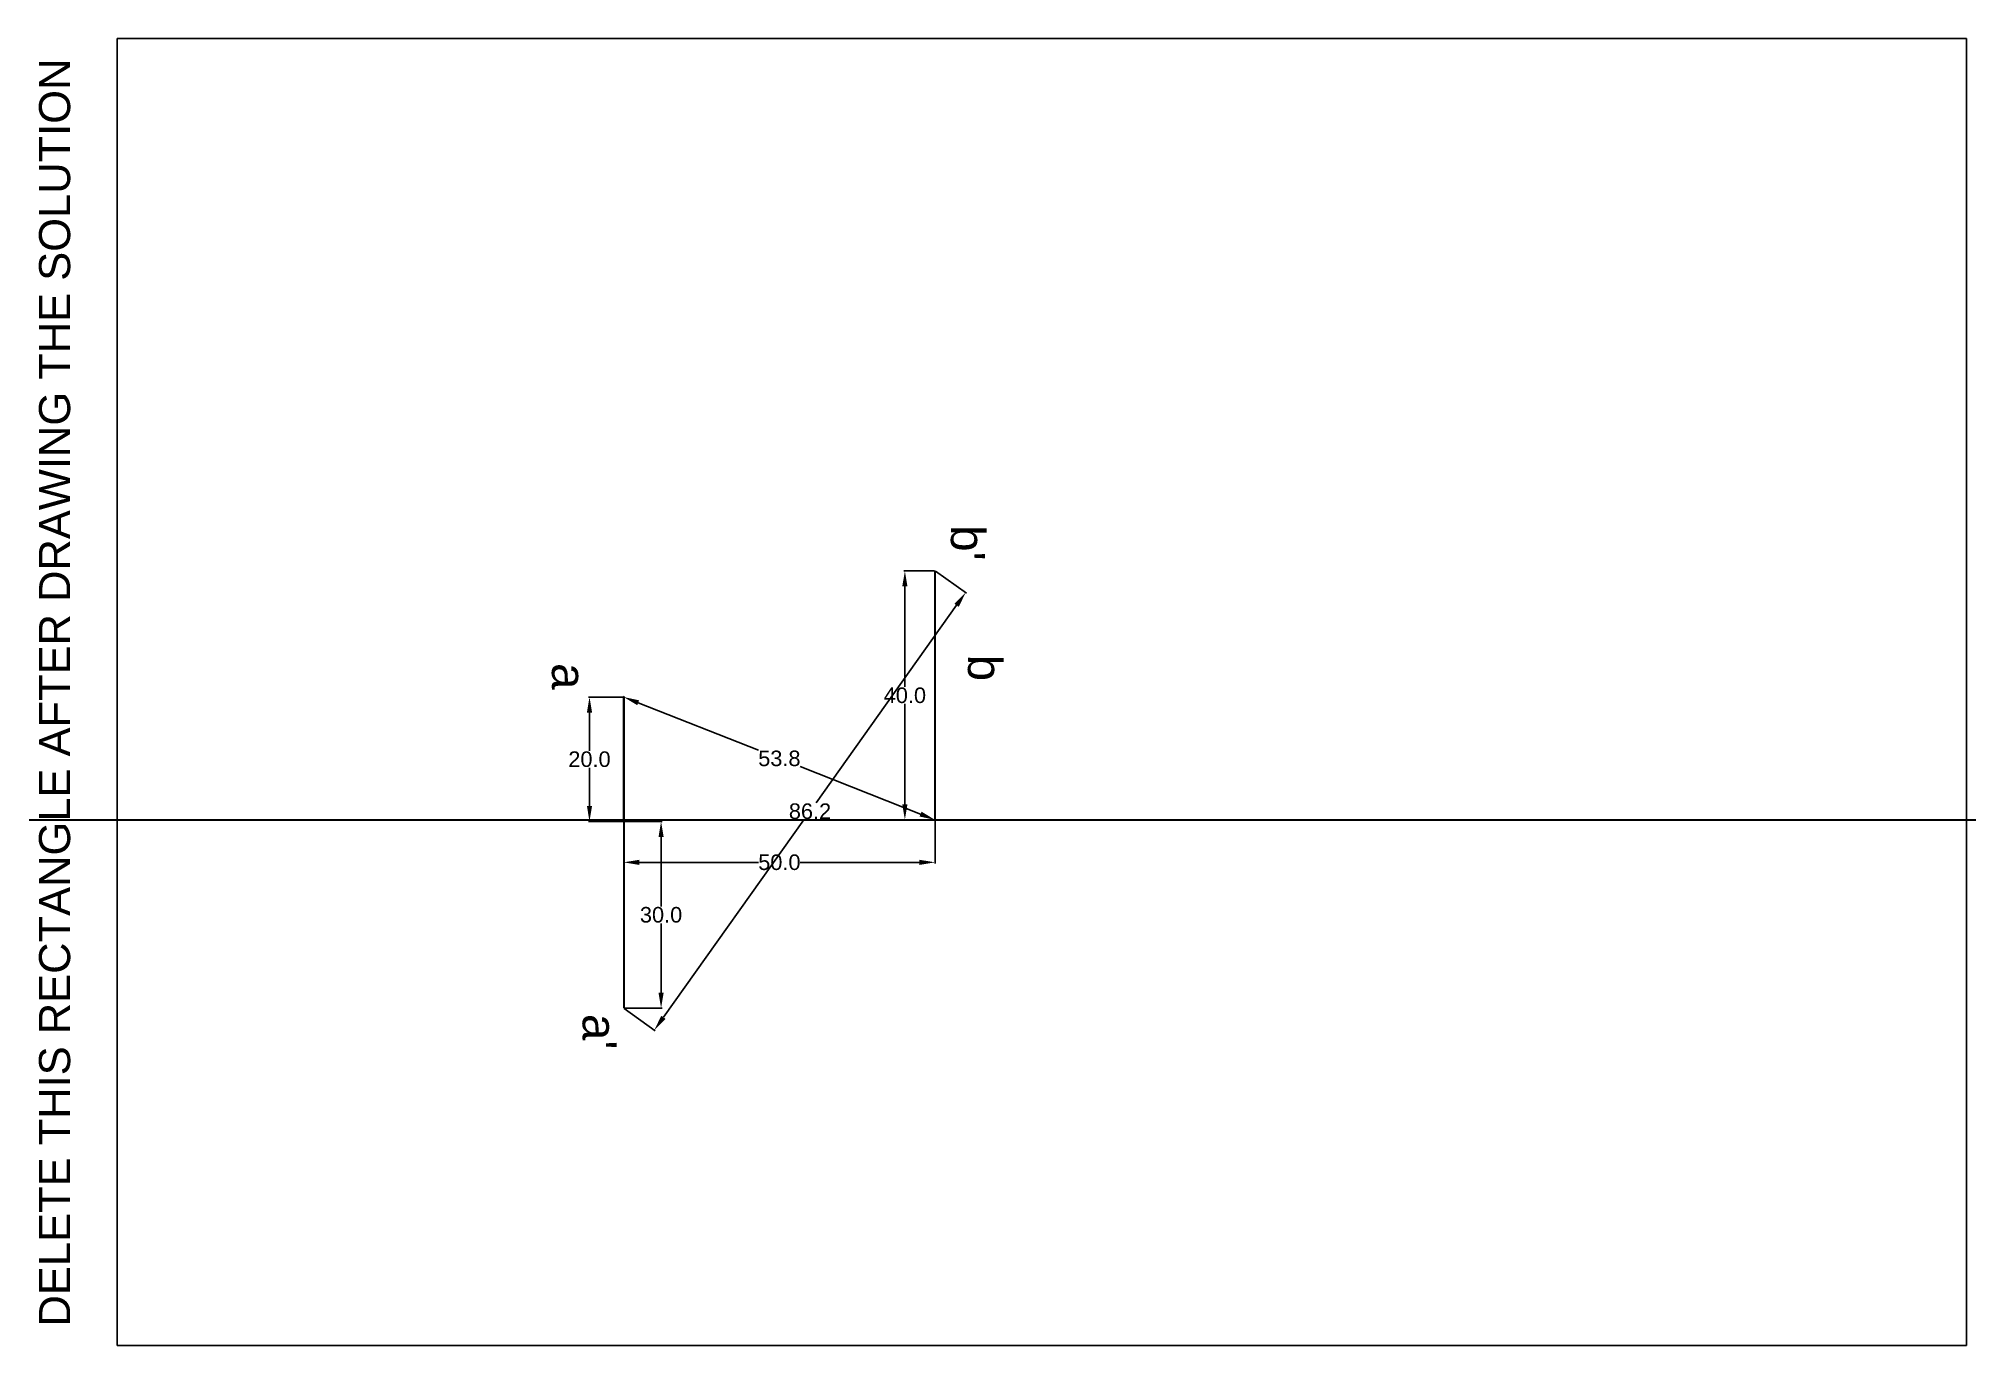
# Model space of a CAD drawing. Header units: millimetres. Extents: x -13 to 297, y 0 to 210.
import ezdxf

# ---------------------------------------------------------------- set-up
doc = ezdxf.new("R2010")
doc.units = ezdxf.units.MM
doc.layers.add('Comments', color=10, linetype='Continuous', lineweight=13, plot=False)
doc.layers.add('thick continuous', color=7, linetype='Continuous', lineweight=30)
doc.styles.get("Standard").update_dxf_attribs({"font": 'arial.ttf'})
doc.dimstyles.get("Standard").update_dxf_attribs({"dimtxt": 2.5, "dimasz": 2.5, "dimexe": 0.18, "dimexo": 0.0625, "dimgap": 0.09, "dimtad": 0, "dimtih": 1, "dimtoh": 1, "dimdec": 1, "dimzin": 0, "dimdsep": 46, "dimtxsty": 'Standard', "dimcen": 0.09, "dimadec": 0, "dimazin": 0, "dimtfac": 1, "dimtdec": 1, "dimtofl": 0, "dimtmove": 0, "dimatfit": 3, "dimfxl": 1, "dimtolj": 1, "dimtzin": 0, "dimarcsym": 0})

# ---------------------------------------------------------------- blocks, each defined once
blk = doc.blocks.new('*D0')
at = {"layer": 'Defpoints', "color": 0, "lineweight": 0, "transparency": 16777216}
for p in [(81.34, 84.46), (131.34, 84.46), (131.34, 77.63)]:
    blk.add_point(p, dxfattribs=at)
at = {"layer": 'thick continuous', "color": 0, "lineweight": -2, "transparency": 16777216}
for p, q in [((81.34, 84.4), (81.34, 77.45)), ((131.34, 84.4), (131.34, 77.45)), ((83.84, 77.63), (103.01, 77.63)), ((128.84, 77.63), (109.67, 77.63))]:
    blk.add_line(p, q, dxfattribs=at)
at = {"layer": 'thick continuous', "color": 0, "lineweight": 0, "transparency": 16777216}
for points in [[(83.84, 78.04), (83.84, 77.21), (81.34, 77.63)], [(128.84, 78.04), (128.84, 77.21), (131.34, 77.63)]]:
    blk.add_solid(points, dxfattribs=at)
at = {"layer": 'thick continuous', "color": 0, "lineweight": 18, "transparency": 16777216, "insert": (106.34, 77.63), "char_height": 2.5, "attachment_point": 5}
blk.add_mtext('\\A1;50.0', dxfattribs=at)
blk = doc.blocks.new('*D1')
at = {"layer": 'Defpoints', "color": 0, "lineweight": 0, "transparency": 16777216}
for p in [(81.34, 104.19), (75.84, 84.19), (81.34, 84.19)]:
    blk.add_point(p, dxfattribs=at)
at = {"layer": 'thick continuous', "color": 0, "lineweight": -2, "transparency": 16777216}
for p, q in [((81.28, 104.19), (75.66, 104.19)), ((75.84, 101.69), (75.84, 95.55)), ((75.84, 86.69), (75.84, 92.82)), ((81.28, 84.19), (75.66, 84.19))]:
    blk.add_line(p, q, dxfattribs=at)
at = {"layer": 'thick continuous', "color": 0, "lineweight": 0, "transparency": 16777216}
for points in [[(75.43, 101.69), (76.26, 101.69), (75.84, 104.19)], [(75.43, 86.69), (76.26, 86.69), (75.84, 84.19)]]:
    blk.add_solid(points, dxfattribs=at)
at = {"layer": 'thick continuous', "color": 0, "lineweight": 0, "transparency": 16777216, "insert": (75.84, 94.19), "char_height": 2.5, "attachment_point": 5}
blk.add_mtext('\\A1;20.0', dxfattribs=at)
blk = doc.blocks.new('*D2')
at = {"layer": 'Defpoints', "color": 0, "lineweight": 0, "transparency": 16777216}
for p in [(81.34, 84.19), (81.34, 54.19), (87.34, 54.19)]:
    blk.add_point(p, dxfattribs=at)
at = {"layer": 'thick continuous', "color": 0, "lineweight": -2, "transparency": 16777216}
for p, q in [((81.4, 84.19), (87.52, 84.19)), ((87.34, 81.69), (87.34, 70.55)), ((87.34, 56.69), (87.34, 67.82)), ((81.4, 54.19), (87.52, 54.19))]:
    blk.add_line(p, q, dxfattribs=at)
at = {"layer": 'thick continuous', "color": 0, "lineweight": 0, "transparency": 16777216}
for points in [[(86.93, 81.69), (87.76, 81.69), (87.34, 84.19)], [(86.93, 56.69), (87.76, 56.69), (87.34, 54.19)]]:
    blk.add_solid(points, dxfattribs=at)
at = {"layer": 'thick continuous', "color": 0, "lineweight": 0, "transparency": 16777216, "insert": (87.34, 69.19), "char_height": 2.5, "attachment_point": 5}
blk.add_mtext('\\A1;30.0', dxfattribs=at)
blk = doc.blocks.new('*D3')
at = {"layer": 'Defpoints', "color": 0, "lineweight": 0, "transparency": 16777216}
for p in [(131.34, 124.46), (126.5, 84.46), (131.34, 84.46)]:
    blk.add_point(p, dxfattribs=at)
at = {"layer": 'thick continuous', "color": 0, "lineweight": -2, "transparency": 16777216}
for p, q in [((131.28, 124.46), (126.32, 124.46)), ((126.5, 121.96), (126.5, 105.83)), ((126.5, 86.96), (126.5, 103.09)), ((131.28, 84.46), (126.32, 84.46))]:
    blk.add_line(p, q, dxfattribs=at)
at = {"layer": 'thick continuous', "color": 0, "lineweight": 0, "transparency": 16777216}
for points in [[(126.08, 121.96), (126.91, 121.96), (126.5, 124.46)], [(126.08, 86.96), (126.91, 86.96), (126.5, 84.46)]]:
    blk.add_solid(points, dxfattribs=at)
at = {"layer": 'thick continuous', "color": 0, "lineweight": 0, "transparency": 16777216, "insert": (126.5, 104.46), "char_height": 2.5, "attachment_point": 5}
blk.add_mtext('\\A1;40.0', dxfattribs=at)
blk = doc.blocks.new('*D4')
at = {"layer": 'Defpoints', "color": 0, "lineweight": 0, "transparency": 16777216}
for p in [(131.34, 124.46), (136.26, 120.96), (81.34, 54.19)]:
    blk.add_point(p, dxfattribs=at)
at = {"layer": 'thick continuous', "color": 0, "lineweight": -2, "transparency": 16777216}
for p, q in [((131.39, 124.42), (136.4, 120.86)), ((134.81, 118.93), (112.23, 87.19)), ((87.71, 52.73), (110.28, 84.46)), ((81.39, 54.15), (86.4, 50.58))]:
    blk.add_line(p, q, dxfattribs=at)
at = {"layer": 'thick continuous', "color": 0, "lineweight": 0, "transparency": 16777216}
for points in [[(134.47, 119.17), (135.15, 118.68), (136.26, 120.96)], [(87.37, 52.97), (88.05, 52.48), (86.26, 50.69)]]:
    blk.add_solid(points, dxfattribs=at)
at = {"layer": 'thick continuous', "color": 0, "lineweight": 0, "transparency": 16777216, "insert": (111.26, 85.83), "char_height": 2.5, "attachment_point": 5}
blk.add_mtext('\\A1;86.2', dxfattribs=at)
blk = doc.blocks.new('*D5')
at = {"layer": 'Defpoints', "color": 0, "lineweight": 0, "transparency": 16777216}
for p in [(81.34, 104.19), (131.34, 84.46), (131.34, 84.46)]:
    blk.add_point(p, dxfattribs=at)
at = {"layer": 'thick continuous', "color": 0, "lineweight": -2, "transparency": 16777216}
for p, q in [((81.36, 104.24), (81.41, 104.35)), ((83.67, 103.27), (103, 95.64)), ((129.02, 85.38), (109.68, 93.01)), ((131.36, 84.52), (131.41, 84.63))]:
    blk.add_line(p, q, dxfattribs=at)
at = {"layer": 'thick continuous', "color": 0, "lineweight": 0, "transparency": 16777216}
for points in [[(83.82, 103.66), (83.51, 102.88), (81.34, 104.19)], [(129.17, 85.77), (128.86, 84.99), (131.34, 84.46)]]:
    blk.add_solid(points, dxfattribs=at)
at = {"layer": 'thick continuous', "color": 0, "lineweight": 25, "transparency": 16777216, "insert": (106.34, 94.32), "char_height": 2.5, "attachment_point": 5}
blk.add_mtext('\\A1;53.8', dxfattribs=at)

msp = doc.modelspace()

# ---------------------------------------------------------------- linework, layer by layer
msp.add_lwpolyline([(0, 0), (297, 0), (297, 210), (0, 210)], close=True)
at = {"layer": 'thick continuous'}
for p, q in [((131.34, 84.46), (131.34, 124.46)), ((81.34, 84.19), (81.34, 104.19)), ((81.34, 104.19), (81.34, 54.19)), ((81.34, 84.46), (131.34, 84.46))]:
    msp.add_line(p, q, dxfattribs=at)
at = {"layer": 'thick continuous', "lineweight": 0}
msp.add_line((131.41, 84.63), (131.41, 109.63), dxfattribs=at)
at = {"layer": 'thick continuous'}
msp.add_xline((147.58, 84.46), (1, 0), dxfattribs=at)

# ---------------------------------------------------------------- texts
at = {"layer": 'Comments'}
msp.add_text('DELETE THIS RECTANGLE AFTER DRAWING THE SOLUTION', height=5, rotation=90, dxfattribs=at).set_placement((-7.57, 3.05))
at = {"layer": 'thick continuous', "lineweight": 0}
for s, height, p in [("b'", 5.473, (133.89, 131.81)), ('a', 5.47, (69.81, 109.65)), ('b', 5.47, (136.63, 111)), ("a'", 5.473, (74.74, 53.27))]:
    msp.add_text(s, height=height, rotation=270, dxfattribs=at).set_placement(p)

# ---------------------------------------------------------------- dimensions: what is measured, and where the dimension line sits
dim = msp.add_aligned_dim(p1=(81.34, 54.19), p2=(131.34, 124.46), distance=-6.03, dimstyle='Standard', dxfattribs=at)
dim.commit()
dim.dimension.update_dxf_attribs({"geometry": '*D4', "text_midpoint": (111.26, 85.83)})
for base, p1, p2, picture, middle in [((126.5, 84.46), (131.34, 124.46), (131.34, 84.46), '*D3', (126.5, 104.46)), ((75.84, 84.19), (81.34, 104.19), (81.34, 84.19), '*D1', (75.84, 94.19)), ((87.34, 54.19), (81.34, 84.19), (81.34, 54.19), '*D2', (87.34, 69.19))]:
    dim = msp.add_linear_dim(base=base, p1=p1, p2=p2, angle=90, dimstyle='Standard', dxfattribs=at)
    dim.commit()
    dim.dimension.update_dxf_attribs({"geometry": picture, "text_midpoint": middle})
at = {"layer": 'thick continuous', "lineweight": 25}
dim = msp.add_aligned_dim(p1=(81.34, 104.19), p2=(131.34, 84.46), distance=0, dimstyle='Standard', dxfattribs=at)
dim.commit()
dim.dimension.update_dxf_attribs({"geometry": '*D5', "text_midpoint": (106.34, 94.32)})
at = {"layer": 'thick continuous', "lineweight": 18}
dim = msp.add_linear_dim(base=(131.34, 77.63), p1=(81.34, 84.46), p2=(131.34, 84.46), dimstyle='Standard', dxfattribs=at)
dim.commit()
dim.dimension.update_dxf_attribs({"geometry": '*D0', "text_midpoint": (106.34, 77.63)})

doc.saveas('drawing.dxf')
